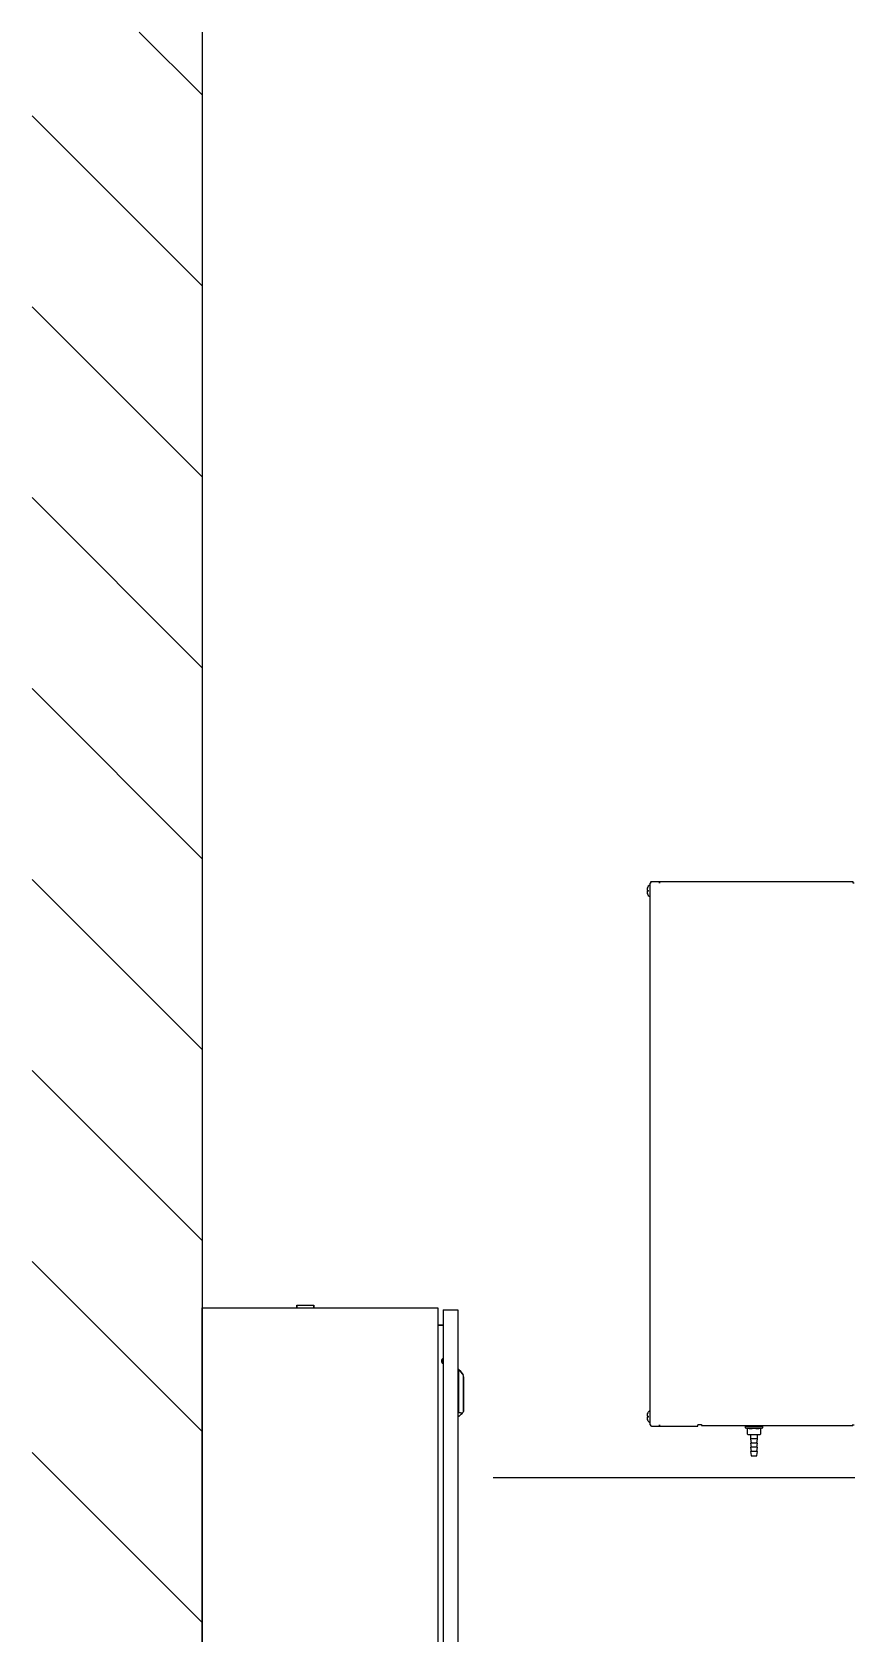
# Model space of a CAD drawing. Header units: inches. Extents: x 16559 to 58559, y 6500 to 36200.
# Drawn here: x 44012 to 44979, y 31091 to 32974 of the extents above; entities that cross this region are included whole.
import ezdxf

# ---------------------------------------------------------------- set-up
doc = ezdxf.new("R2010")
doc.units = ezdxf.units.IN
doc.header["$LTSCALE"] = 300
for name, color, linetype in [('CAPANNONE', 4, 'Continuous'), ('MACCHINA', 40, 'Continuous'), ('PROTEZIONI', 40, 'Continuous')]:
    doc.layers.add(name, color=color, linetype=linetype)

# ---------------------------------------------------------------- blocks, each defined once
blk = doc.blocks.new('A$Ccd749461')
at = {"layer": 'MACCHINA'}
for p, q in [((-1775.9, 1628.5), (-1775.9, 1625.8)), ((-1775.9, 1624.8), (-1775.9, 1622)), ((-1774.4, 1624.8), (-1774.4, 1625.8)), ((-1772.4, 1632.3), (-1772.9, 1632.3)), ((-1772.9, 1632.3), (-1772.9, 1625.3)), ((-1772.9, 1625.3), (-1772.9, 1618.3)), ((-1772.4, 997.6), (-1772.4, 1634.4)), ((-1761.6, 1636), (-1770.8, 1636)), ((-1533.6, 1636), (-1761.6, 1636)), ((-1761.6, 1636), (-1761.6, 1634.4)), ((-1761.6, 1636), (-1761.6, 1636)), ((-1761.6, 1635.2), (-1761.6, 1635.2)), ((-1761.6, 1634.4), (-1761.6, 1634.4)), ((-1533.6, 1634.4), (-1533.6, 1636)), ((-1533.2, 1634.4), (-1533.6, 1634.4)), ((-1532.4, 1634.4), (-1533.2, 1634.4)), ((-1772.9, 1618.3), (-1772.4, 1618.3)), ((-1775.9, 1010.3), (-1775.9, 1007.6)), ((-1775.9, 1006.6), (-1775.9, 1003.8)), ((-1774.4, 1006.6), (-1774.4, 1007.6)), ((-1772.4, 1014.1), (-1772.9, 1014.1)), ((-1772.9, 1014.1), (-1772.9, 1000.1)), ((-1772.9, 1000.1), (-1772.4, 1000.1)), ((-1770.8, 996), (-1761.6, 996)), ((-1761.6, 997.6), (-1761.6, 997.6)), ((-1761.6, 997.6), (-1761.6, 996)), ((-1761.6, 996.8), (-1761.6, 996.8)), ((-1761.6, 996), (-1716.6, 996)), ((-1761.6, 996), (-1761.6, 996)), ((-1712.2, 997.6), (-1716.6, 997.6)), ((-1716.6, 996), (-1716.6, 997.6)), ((-1712.2, 997.7), (-1712.2, 997.7)), ((-1712.2, 997.7), (-1712.2, 997.6)), ((-1712.2, 997.7), (-1712.2, 996.8)), ((-1712.2, 996.8), (-1534.2, 996.8)), ((-1660.9, 996.8), (-1660.9, 996)), ((-1660.9, 996), (-1660.9, 994)), ((-1660.9, 996), (-1639.9, 996)), ((-1660.9, 994), (-1657.9, 993.2)), ((-1660.9, 994), (-1639.9, 994)), ((-1657.9, 986.5), (-1657.9, 993.5)), ((-1657.4, 986), (-1650.4, 986)), ((-1654.4, 985.5), (-1654.4, 981)), ((-1654.4, 981), (-1653.7, 976)), ((-1650.4, 981), (-1654.4, 981)), ((-1650.4, 986), (-1643.4, 986)), ((-1646.4, 981), (-1650.4, 981)), ((-1647.1, 976), (-1646.4, 981)), ((-1646.4, 981), (-1646.4, 985.5)), ((-1642.9, 993.2), (-1639.9, 994)), ((-1642.9, 993.5), (-1642.9, 986.5)), ((-1639.9, 996), (-1639.9, 996.8)), ((-1639.9, 994), (-1639.9, 996)), ((-1534.2, 997.6), (-1534.2, 997.7)), ((-1534.2, 997.7), (-1534.2, 997.7)), ((-1534.2, 996.8), (-1534.2, 997.7)), ((-1534.2, 997.6), (-1533.2, 997.6)), ((-1533.2, 997.6), (-1532.4, 997.6)), ((-1654.7, 966), (-1653.8, 961.4)), ((-1646.2, 966), (-1654.7, 966)), ((-1654.4, 976), (-1653.7, 971)), ((-1646.4, 976), (-1654.4, 976)), ((-1654.4, 971), (-1653.7, 966)), ((-1646.4, 971), (-1654.4, 971)), ((-1653.4, 961), (-1647.5, 961)), ((-1647.1, 971), (-1646.4, 976)), ((-1647.1, 966), (-1646.4, 971)), ((-1647, 961.4), (-1646.2, 966))]:
    blk.add_line(p, q, dxfattribs=at)
for centre, radius, start, end in [((-1769.3, 1626.3), 7, 121.2789, 161.4014), ((-1769.3, 1624.2), 7, 198.5986, 238.7211), ((-1770.8, 1634.4), 1.6, 90, 180), ((-1769.3, 1008.1), 7, 121.2789, 161.4014), ((-1769.3, 1006), 7, 198.5986, 238.7211), ((-1770.8, 997.6), 1.6, 180, 270), ((-1657.4, 986.5), 0.5, 180, 270), ((-1654.9, 985.5), 0.5, 0, 90), ((-1645.9, 985.5), 0.5, 90, 180), ((-1643.4, 986.5), 0.5, 270, 0), ((-1653.4, 961.5), 0.5, 190, 270), ((-1647.5, 961.5), 0.5, 270, 350)]:
    blk.add_arc(centre, radius, start, end, dxfattribs=at)
for points, knots in [([(-1775.9, 1625.8), (-1775.6, 1625.8), (-1775.2, 1625.8), (-1774.5, 1625.8), (-1774.4, 1625.8)], [0, 0, 0, 0, 0.79499, 1, 1, 1, 1]), ([(-1774.4, 1624.8), (-1774.9, 1624.8), (-1775.5, 1624.8), (-1775.8, 1624.8), (-1775.9, 1624.8)], [0, 0, 0, 0, 0.79305, 1, 1, 1, 1]), ([(-1770.8, 1636), (-1770.9, 1636), (-1771.1, 1636), (-1771.5, 1635.9), (-1772, 1635.5), (-1772.3, 1635.1), (-1772.4, 1634.7), (-1772.4, 1634.5), (-1772.4, 1634.4)], [0, 0, 0, 0, 0.073939, 0.288634, 0.503329, 0.718024, 0.93272, 1, 1, 1, 1]), ([(-1761.6, 1634.4), (-1761.6, 1634.6), (-1761.6, 1634.9), (-1761.6, 1635.4), (-1761.6, 1635.8), (-1761.6, 1636), (-1761.6, 1636), (-1761.6, 1636)], [0, 0, 0, 0, 0.213537, 0.427074, 0.640612, 0.854149, 1, 1, 1, 1]), ([(-1775.9, 1007.6), (-1775.6, 1007.6), (-1775.2, 1007.6), (-1774.5, 1007.6), (-1774.4, 1007.6)], [0, 0, 0, 0, 0.79499, 1, 1, 1, 1]), ([(-1774.4, 1006.6), (-1774.9, 1006.6), (-1775.5, 1006.6), (-1775.8, 1006.6), (-1775.9, 1006.6)], [0, 0, 0, 0, 0.79305, 1, 1, 1, 1]), ([(-1772.4, 997.6), (-1772.4, 997.4), (-1772.3, 997.1), (-1772.1, 996.6), (-1771.7, 996.2), (-1771.2, 996), (-1770.9, 996), (-1770.8, 996)], [0, 0, 0, 0, 0.214741, 0.429483, 0.644224, 0.858965, 1, 1, 1, 1]), ([(-1761.6, 996), (-1761.6, 996), (-1761.6, 996), (-1761.6, 996.1), (-1761.6, 996.5), (-1761.6, 996.9), (-1761.6, 997.3), (-1761.6, 997.5), (-1761.6, 997.6)], [0, 0, 0, 0, 0.078905, 0.292449, 0.505993, 0.719537, 0.933081, 1, 1, 1, 1]), ([(-1657.7, 993.5), (-1657.7, 993.5), (-1657.8, 993.5), (-1657.9, 993.5), (-1657.9, 993.5), (-1657.9, 993.5), (-1657.9, 993.5)], [0, 0, 0, 0, 0.312795, 0.625721, 0.936278, 1, 1, 1, 1]), ([(-1657.7, 993.5), (-1656.5, 993.3), (-1654.2, 993.1), (-1651.8, 993.3), (-1650.7, 993.5)], [0, 0, 0, 0, 0.495724, 1, 1, 1, 1]), ([(-1650.2, 993.5), (-1650.2, 993.5), (-1650.3, 993.5), (-1650.5, 993.5), (-1650.6, 993.5), (-1650.6, 993.5), (-1650.7, 993.5)], [0, 0, 0, 0, 0.314172, 0.628474, 0.940409, 1, 1, 1, 1]), ([(-1650.2, 993.5), (-1649, 993.3), (-1646.7, 993.1), (-1644.3, 993.3), (-1643.2, 993.5)], [0, 0, 0, 0, 0.495725, 1, 1, 1, 1]), ([(-1642.9, 993.5), (-1642.9, 993.5), (-1642.9, 993.5), (-1643, 993.5), (-1643.1, 993.5), (-1643.1, 993.5), (-1643.2, 993.5)], [0, 0, 0, 0, 0.313063, 0.626255, 0.937089, 1, 1, 1, 1])]:
    blk.add_open_spline(points, degree=3, knots=knots, dxfattribs=at)

msp = doc.modelspace()

# ---------------------------------------------------------------- hatches: boundary and pattern name
at = {"layer": 'CAPANNONE'}
h = msp.add_hatch(dxfattribs=at)
h.set_pattern_fill('ANSI31', color=8, scale=50, angle=90)
h.set_pattern_definition([(135, (-8200, 0), (-112.2532, -112.2532), [])])
h.paths.add_polyline_path([(44012.265, 32974.28), (44012.265, 29474.28), (44212.265, 29474.28), (44212.265, 32974.28)])

# ---------------------------------------------------------------- linework, layer by layer
at = {"layer": 'CAPANNONE', "color": 1}
msp.add_line((44212.265, 32974.28), (44212.265, 29474.28), dxfattribs=at)
at = {"layer": 'MACCHINA', "color": 30}
for p, q in [((44212.265, 31474.28), (44212.265, 30474.28)), ((44212.265, 31474.28), (44489.765, 31474.28)), ((44212.265, 31474.28), (44323.765, 31474.28)), ((44212.265, 30474.28), (44212.265, 31474.28)), ((44323.765, 31477.28), (44323.765, 31474.28)), ((44323.765, 31477.28), (44343.765, 31477.28)), ((44323.765, 31477.28), (44343.765, 31477.28)), ((44323.765, 31474.28), (44323.765, 31477.28)), ((44343.765, 31474.28), (44343.765, 31477.28)), ((44343.765, 31477.28), (44343.765, 31474.28)), ((44343.765, 31474.28), (44489.765, 31474.28)), ((44489.765, 31474.28), (44489.765, 30474.28)), ((44489.765, 31474.28), (44489.765, 31453.78)), ((44495.987, 31453.78), (44489.765, 31453.78)), ((44489.765, 31453.78), (44495.987, 31453.78)), ((44495.987, 31471.78), (44495.987, 30476.78)), ((44495.987, 31471.78), (44512.987, 31471.78)), ((44495.987, 31453.78), (44495.987, 30494.78)), ((44512.987, 31471.78), (44512.987, 30476.78)), ((44494.948, 31411.78), (44495.106, 31412.571)), ((44495.106, 31410.989), (44494.948, 31411.78)), ((44495.106, 31412.571), (44495.487, 31413.172)), ((44495.487, 31410.388), (44495.106, 31410.989)), ((44495.487, 31414.649), (44495.487, 31413.78)), ((44495.487, 31413.78), (44495.487, 31408.912)), ((44495.987, 31413.78), (44495.487, 31413.78)), ((44495.874, 31413.78), (44495.487, 31413.172)), ((44495.487, 31413.78), (44495.874, 31413.78)), ((44495.487, 31413.172), (44495.487, 31408.912)), ((44514.306, 31401.83), (44512.987, 31401.83)), ((44514.543, 31401.525), (44512.987, 31401.525)), ((44514.612, 31401.444), (44512.987, 31401.444)), ((44514.287, 31400.292), (44512.987, 31400.292)), ((44514.287, 31401.83), (44514.306, 31401.83)), ((44514.287, 31351.062), (44514.287, 31401.525)), ((44514.287, 31401.525), (44514.543, 31401.525)), ((44515.353, 31400.56), (44514.287, 31400.292)), ((44514.287, 31351.062), (44514.287, 31400.292)), ((44514.306, 31401.83), (44514.611, 31401.445)), ((44515.353, 31400.56), (44514.612, 31401.444)), ((44514.912, 31401.086), (44515.353, 31400.56)), ((44518.718, 31396.551), (44515.353, 31400.56)), ((44515.353, 31400.56), (44519.474, 31395.649)), ((44519.887, 31353.761), (44519.887, 31393.337)), ((44519.887, 31393.337), (44519.887, 31352.516)), ((44514.287, 31351.062), (44512.987, 31351.062)), ((44514.585, 31346.98), (44512.987, 31346.98)), ((44514.585, 31346.98), (44512.987, 31346.98)), ((44512.987, 31346.98), (44512.987, 31346.73)), ((44512.987, 31346.73), (44514.299, 31346.73)), ((44512.987, 31346.73), (44514.287, 31346.73)), ((44514.287, 31351.062), (44518.632, 31350.447)), ((44518.632, 31350.447), (44514.287, 31351.062)), ((44518.101, 31349.931), (44518.632, 31350.447))]:
    msp.add_line(p, q, dxfattribs=at)
for start, end in [(108.439776, 251.560224), (118.044283, 241.955717)]:
    msp.add_arc((44497.015, 31411.78), 3.25, start, end, dxfattribs=at)
for points, knots in [([(44514.912, 31401.086), (44514.807, 31401.211), (44514.593, 31401.466), (44514.396, 31401.701), (44514.287, 31401.83), (44514.301, 31401.814), (44514.306, 31401.808)], [0, 0, 0, 0, 0.27262168, 0.55802267, 0.85348075, 1, 1, 1, 1]), ([(44519.887, 31393.337), (44519.818, 31394.004), (44519.696, 31395.183), (44519.014, 31396.137), (44518.718, 31396.551)], [0, 0, 0, 0, 0.566015139, 1, 1, 1, 1]), ([(44514.299, 31346.74), (44514.298, 31346.739), (44514.296, 31346.737), (44514.38, 31346.808), (44514.516, 31346.922), (44514.693, 31347.07), (44514.849, 31347.202), (44514.927, 31347.267)], [0, 0, 0, 0, 0.17386506, 0.40742581, 0.60980082, 0.80502226, 1, 1, 1, 1]), ([(44514.585, 31346.98), (44515.109, 31347.42), (44516.158, 31348.3), (44517.453, 31349.387), (44518.101, 31349.931)], [0, 0, 0, 0, 0.499746054, 1, 1, 1, 1]), ([(44518.632, 31350.447), (44518.949, 31350.881), (44519.449, 31351.563), (44519.821, 31352.727), (44519.864, 31353.398), (44519.887, 31353.761)], [0, 0, 0, 0, 0.44457158, 0.69919618, 1, 1, 1, 1])]:
    msp.add_open_spline(points, degree=3, knots=knots, dxfattribs=at)
at = {"layer": 'PROTEZIONI'}
msp.add_line((44980.265, 31274.28), (44554.903, 31274.28), dxfattribs=at)

# ---------------------------------------------------------------- block references
at = {"layer": 'MACCHINA'}
msp.add_blockref('A$Ccd749461', (46511.967, 30339.28), dxfattribs=at)

doc.saveas('drawing.dxf')
